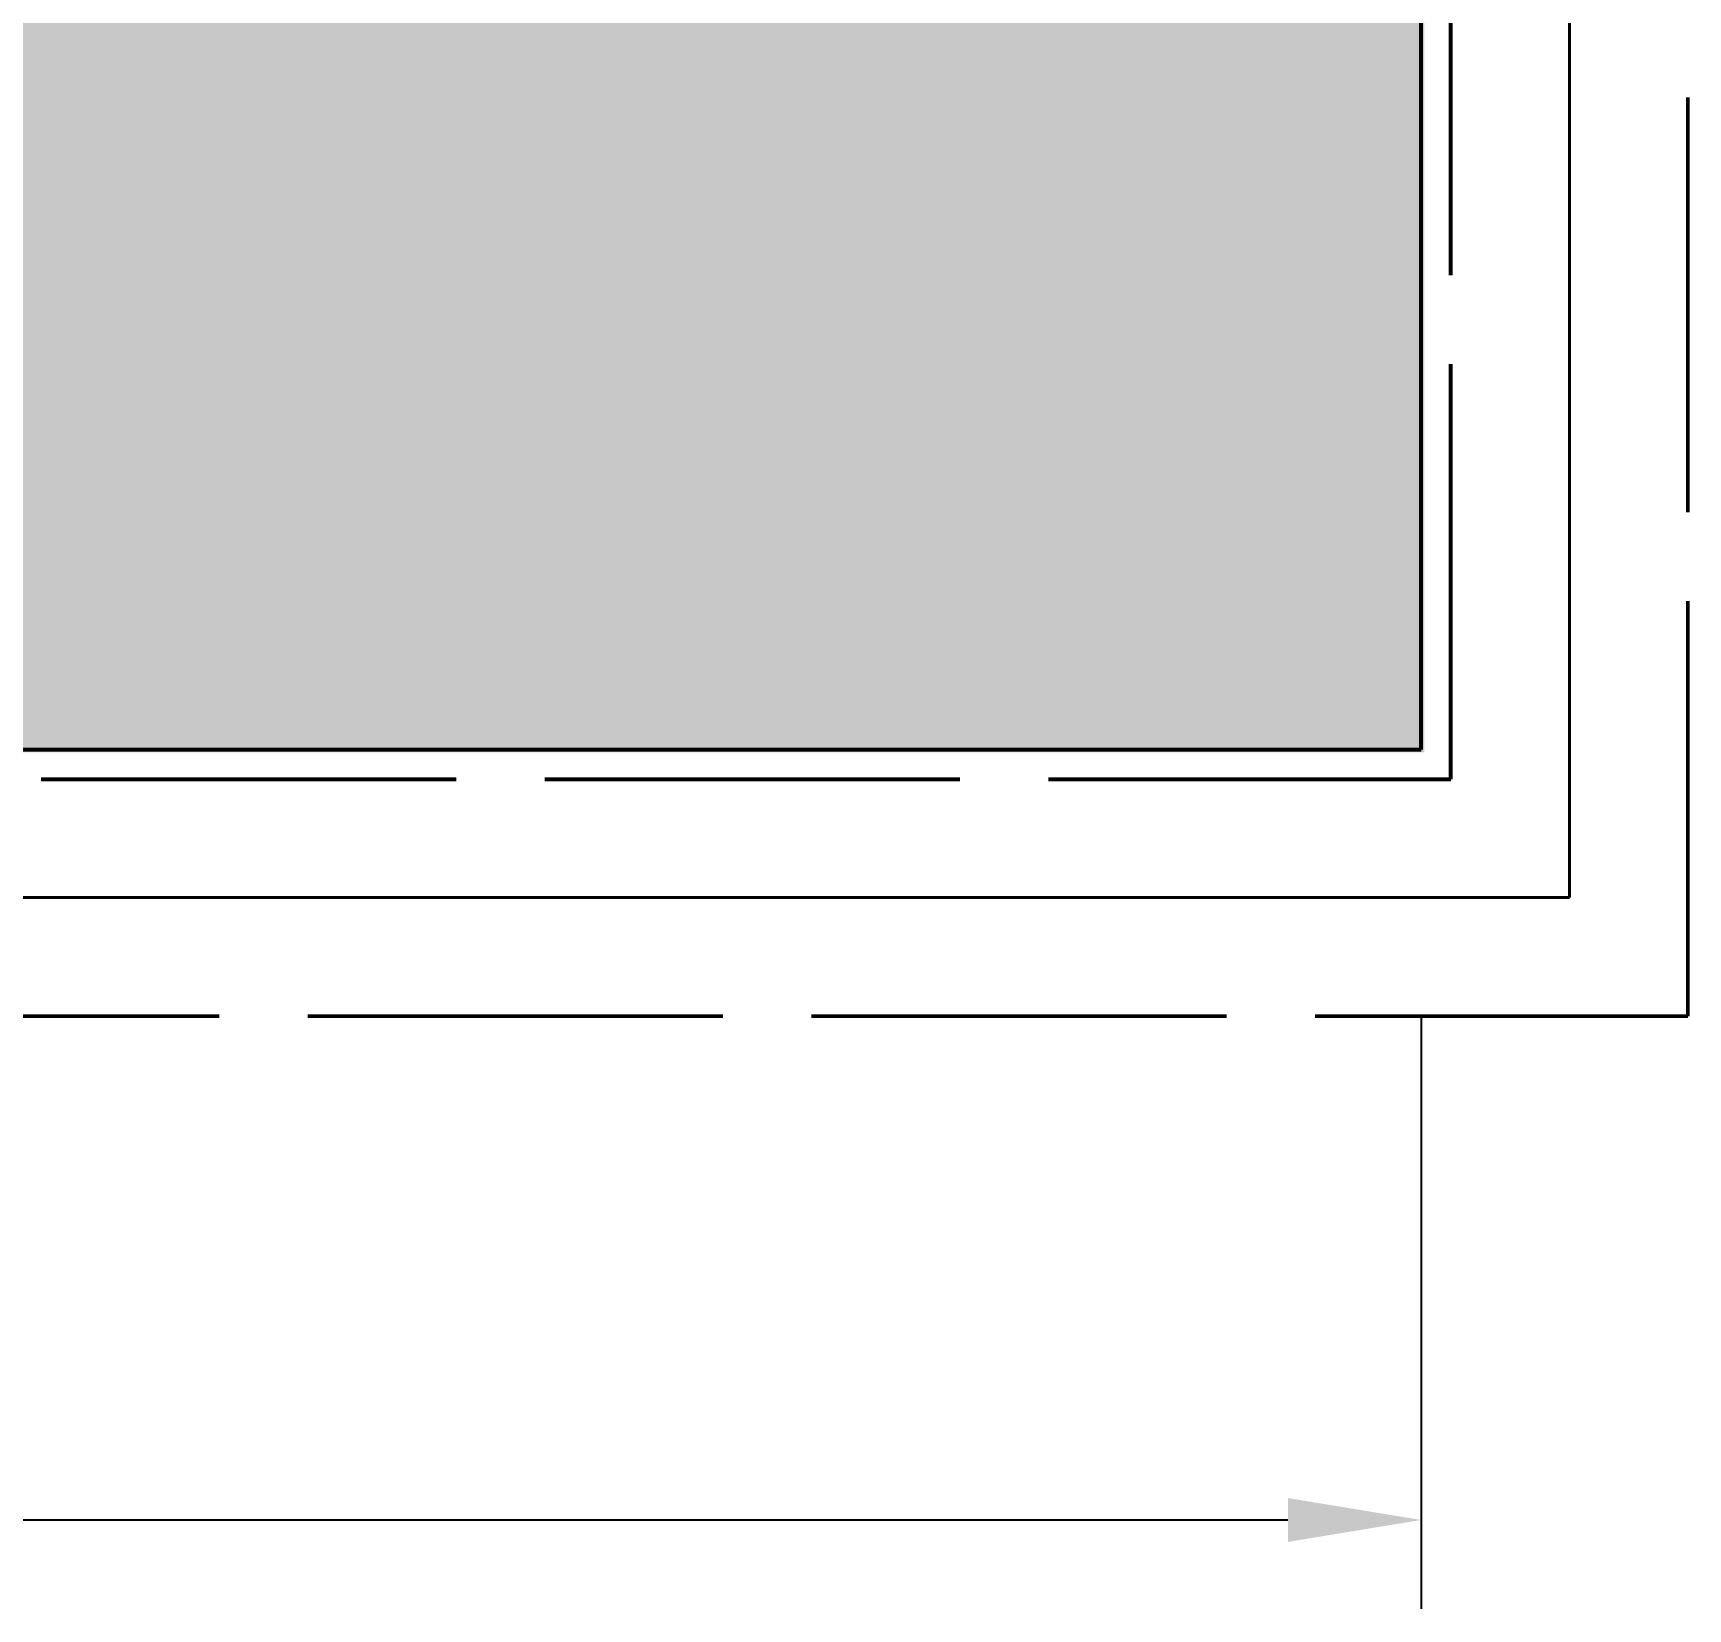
# Model space of a CAD drawing. Header units: millimetres. Extents: x -1812 to 9712, y -2698 to 3255.
# Drawn here: x 8374 to 9359, y -512 to 426 of the extents above; entities that cross this region are included whole.
import ezdxf

# ---------------------------------------------------------------- set-up
doc = ezdxf.new("R2010")
doc.units = ezdxf.units.MM
doc.linetypes.add('DASH_247_53', pattern=[299.861111, 246.944444, -52.916667])
for name, color, linetype in [('DIMENSIONS', 7, 'Continuous'), ('GEOFAB', 5, 'Continuous'), ('MODULE_ART', 7, 'Continuous'), ('TANK', 7, 'Continuous')]:
    doc.layers.add(name, color=color, linetype=linetype)
doc.styles.add('ARIAL', font='arial.ttf')
doc.dimstyles.get("Standard").update_dxf_attribs({"dimtxt": 2.5, "dimasz": 2.5, "dimexe": 1.25, "dimexo": 0.625, "dimtad": 1, "dimcen": 2.5, "dimazin": 3, "dimtfac": 1, "dimtmove": 0, "dimatfit": 3})

# ---------------------------------------------------------------- blocks, each defined once
blk = doc.blocks.new('atlancube_face')
at = {"true_color": 0x000000}
blk.add_solid([(-1.79, -1.79), (1151.79, -1.79), (-1.79, 781.79), (1151.79, 781.79)], dxfattribs=at)

msp = doc.modelspace()

# ---------------------------------------------------------------- linework, layer by layer
at = {"layer": 'GEOFAB', "color": 5, "linetype": 'DASH_247_53', "lineweight": 50}
for p, q in [((9358.75, -158.75), (9358.75, 1350.56)), ((-158.75, -158.75), (9358.75, -158.75))]:
    msp.add_line(p, q, dxfattribs=at)
at = {"layer": 'GEOFAB', "color": 6, "lineweight": 40}
for p, q in [((9288.19, -88.19), (9288.19, 1280)), ((-88.19, -88.19), (9288.19, -88.19))]:
    msp.add_line(p, q, dxfattribs=at)
at = {"layer": 'GEOFAB', "color": 5, "linetype": 'DASH_247_53', "lineweight": 53}
msp.add_lwpolyline([(-17.64, -17.64), (9217.64, -17.64), (9217.64, 797.64), (-17.64, 797.64)], close=True, dxfattribs=at)
at = {"layer": 'TANK', "lineweight": 53}
msp.add_lwpolyline([(0, 0), (9200, 0), (9200, 780), (0, 780)], close=True, dxfattribs=at)

# ---------------------------------------------------------------- block references
at = {"layer": 'MODULE_ART'}
msp.add_blockref('atlancube_face', (8050, 0), dxfattribs=at)

# ---------------------------------------------------------------- dimensions: what is measured, and where the dimension line sits
at = {"layer": 'DIMENSIONS'}
msp.add_linear_dim(base=(0, -458.61), p1=(0, -158.75), p2=(9200, -158.75), dimstyle='Standard', override={"dimtxt": 101.035556, "dimasz": 79.375, "dimexe": 52.916667, "dimexo": 0, "dimgap": 44.097222, "dimtad": 1, "dimtih": 0, "dimtoh": 0, "dimdec": 0, "dimtxsty": 'ARIAL', "dimclrd": 7, "dimclre": 7, "dimclrt": 7}, dxfattribs=at).render()

doc.saveas('drawing.dxf')
